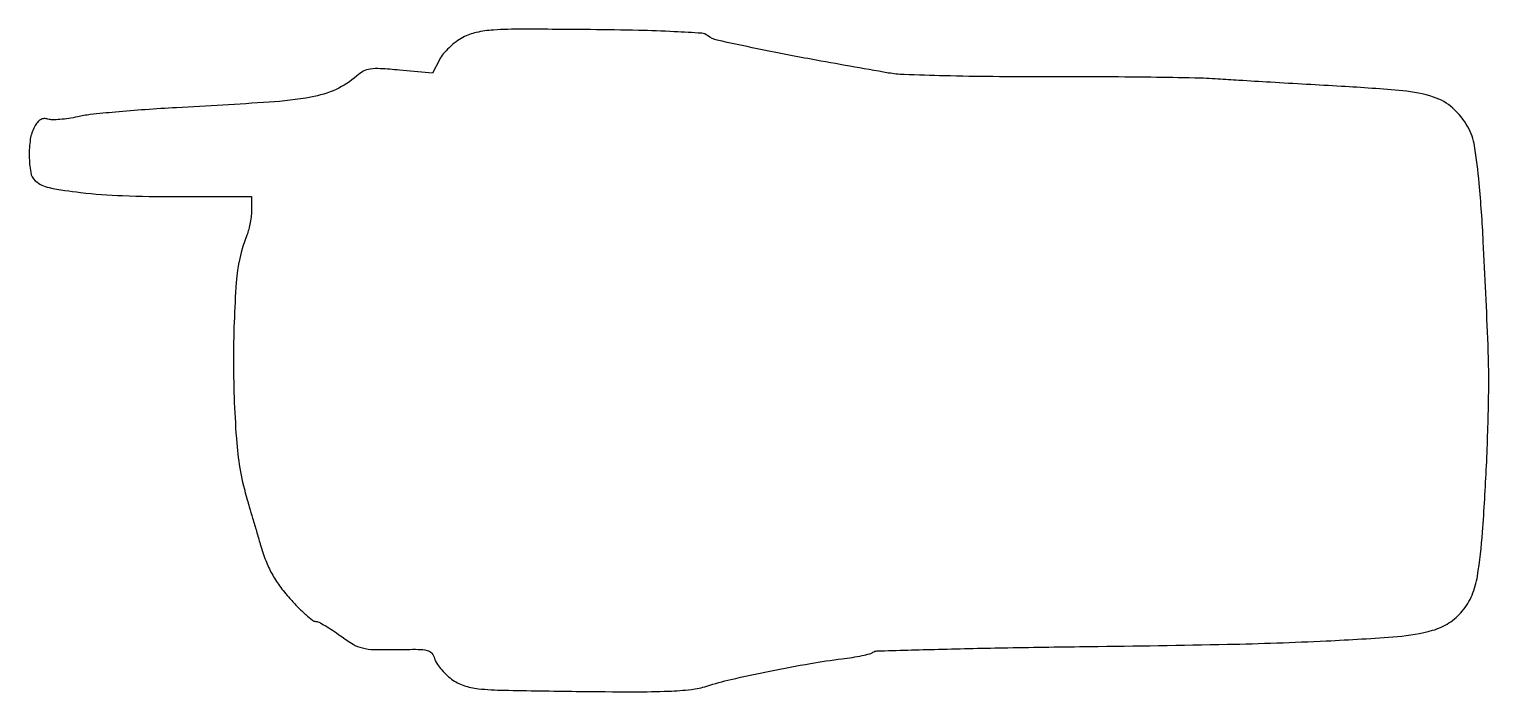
# Model space of a CAD drawing. Extents: x 1 to 331, y 0 to 150.
import ezdxf

# ---------------------------------------------------------------- set-up
doc = ezdxf.new("R2010")
doc.units = 0

msp = doc.modelspace()

# ---------------------------------------------------------------- linework, layer by layer
msp.add_lwpolyline([(98.768138, 147.982199, 0.038342), (97.224747, 146.990789, 0.02814), (95.673301, 145.673657, 0.028671), (94.339324, 144.251193, 0.054737), (93.473009, 142.947805), (91.909741, 139.924778), (84.41955, 140.603521, 0.008237), (80.080993, 140.924715, 0.048631), (77.806427, 140.834228, 0.087165), (76.227254, 140.326916, 0.063531), (74.71468, 139.266095, -0.079191), (70.109173, 136.245675, -0.062107), (64.39198, 134.487437, -0.027052), (54.966615, 133.348927, -0.003233), (34, 132.096742, 0.004422), (26.943149, 131.658456, 0.005072), (20.211054, 131.111863, 0.00459), (14.514568, 130.538372, 0.028834), (11.633374, 130.05219, -0.017542), (9.636541, 129.668696, -0.018733), (7.660969, 129.436094, -0.018659), (5.955526, 129.363701, -0.078269), (4.944277, 129.517686, 0.091514), (4.0595, 129.628693, 0.114141), (3.266731, 129.396425, 0.094734), (2.551559, 128.792566, 0.047357), (1.894237, 127.80238, 0.086176), (0.959063, 124.97539, 0.040785), (0.704936, 121.131651, 0.039271), (1.047376, 117.499769, 0.16584), (2.083333, 115.608863, 0.138061), (5.192803, 114.042953, 0.019769), (12.308485, 112.948599, 0.018784), (21.829676, 112.228347, 0.009485), (33.865297, 112), (51, 112), (51, 109.0651, -0.029282), (50.922175, 107.737345, -0.017242), (50.682066, 106.165391, -0.017214), (50.332565, 104.605971, -0.028043), (49.917673, 103.3151, 0.073929), (47.532818, 92.623211, 0.01831), (46.89823, 74.630665, 0.019284), (47.631356, 56.27747, 0.05242), (49.999133, 43.5, -0.000454), (50.473963, 41.891607, -0.000119), (51.233724, 39.30716, -0.00012), (52.097845, 36.362516, -0.000123), (52.954141, 33.439268, 0.020467), (54.190602, 29.777368, 0.032882), (55.57089, 26.785914, 0.033712), (57.304402, 24.054056, 0.02297), (59.615232, 21.189268, 0.012501), (61.465939, 19.201492, 0.017402), (63.225959, 17.524347, 0.013912), (64.746722, 16.24688, 0.169303), (65.45493, 16, -0.117247), (66.173271, 15.829206, -0.013882), (67.626718, 15.045313, -0.015981), (69.323974, 13.994555, -0.012472), (71.099962, 12.75, 0.023908), (73.931791, 10.860583, 0.074739), (76.043019, 9.989374, 0.055797), (78.632225, 9.649052, 0.009257), (83.667809, 9.645545, -0.005435), (88.65663, 9.68021, -0.056464), (90.691416, 9.441609, -0.155678), (91.751779, 8.808283, -0.119971), (92.383248, 7.609155, 0.081212), (92.81913, 6.60069, 0.029937), (93.734852, 5.344478, 0.028724), (94.918034, 4.067224, 0.030671), (96.215439, 2.96361, 0.077387), (98.954759, 1.505757, 0.05916), (102.274741, 0.775808, 0.020005), (108.081421, 0.437276, 0.001399), (124.404362, 0.185385, 0.002472), (137.503206, 0.084673, 0.010688), (145.282384, 0.229621, 0.017531), (150.427662, 0.616577, 0.051162), (153.904362, 1.366186, -0.022834), (159.360295, 2.869892, -0.006073), (168.184935, 4.761188, -0.006445), (177.367265, 6.48993, -0.013811), (184.5, 7.535719, 0.009716), (186.870833, 7.863519, 0.012558), (189.03125, 8.260981, 0.010344), (190.807881, 8.672737, 0.100602), (191.5, 9.006179, -0.156593), (192.395793, 9.321869, -0.000375), (206.30625, 9.703272, -0.002357), (222.025971, 10.048344, -0.001458), (240.5, 10.312879, 0.002477), (271.637593, 10.822219, 0.00648), (293.997094, 11.588778, 0.007368), (310.081044, 12.586693, 0.048191), (318.041526, 13.977826, 0.07661), (321.736057, 15.637625, 0.076187), (324.767341, 18.335341, 0.072696), (326.95806, 21.93802, 0.060932), (328.192902, 26.240586, 0.02137), (329.341402, 36.179907, 0.006647), (330.228082, 51.187444, 0.006881), (330.721707, 66.627385, 0.014904), (330.5839, 78.5, 0.002193), (329.514724, 101.829011, 0.010577), (328.567993, 115.07759, 0.016358), (327.513779, 123.453561, 0.088761), (326.014753, 127.759962, 0.082127), (322.608011, 132.008112, 0.105639), (318.275721, 134.49145, 0.05491), (311.288912, 135.909826, 0.008841), (297.407438, 136.923515, -0.000513), (289.508544, 137.368224, -0.000476), (281.41031, 137.840239, -0.000475), (274.206177, 138.27389, -0.001603), (269.5, 138.57681, 0.011605), (264.277884, 138.808173, 0.00198), (254.33125, 138.978343, 0.002159), (242.645564, 139.081507, 0.001923), (230.5, 139.089552, -0.002982), (218.60908, 139.122606, -0.003855), (207.696875, 139.302167, -0.002933), (198.5615, 139.576576, -0.033953), (195, 139.947504, -0.002153), (177.551189, 143.049904, -0.005947), (165.299868, 145.43354, -0.004126), (156.301246, 147.373247, -0.110375), (154.098287, 148.41149, 0.149357), (152.765257, 148.918977, 0.004223), (146.583228, 149.282848, 0.007143), (138.499287, 149.574488, 0.002986), (127.598287, 149.746783, 0.001664), (112.210809, 149.84687, 0.016078), (105.679301, 149.657555, 0.039392), (101.800694, 149.111477, 0.06904)], format="xyb", close=True)

doc.saveas('drawing.dxf')
